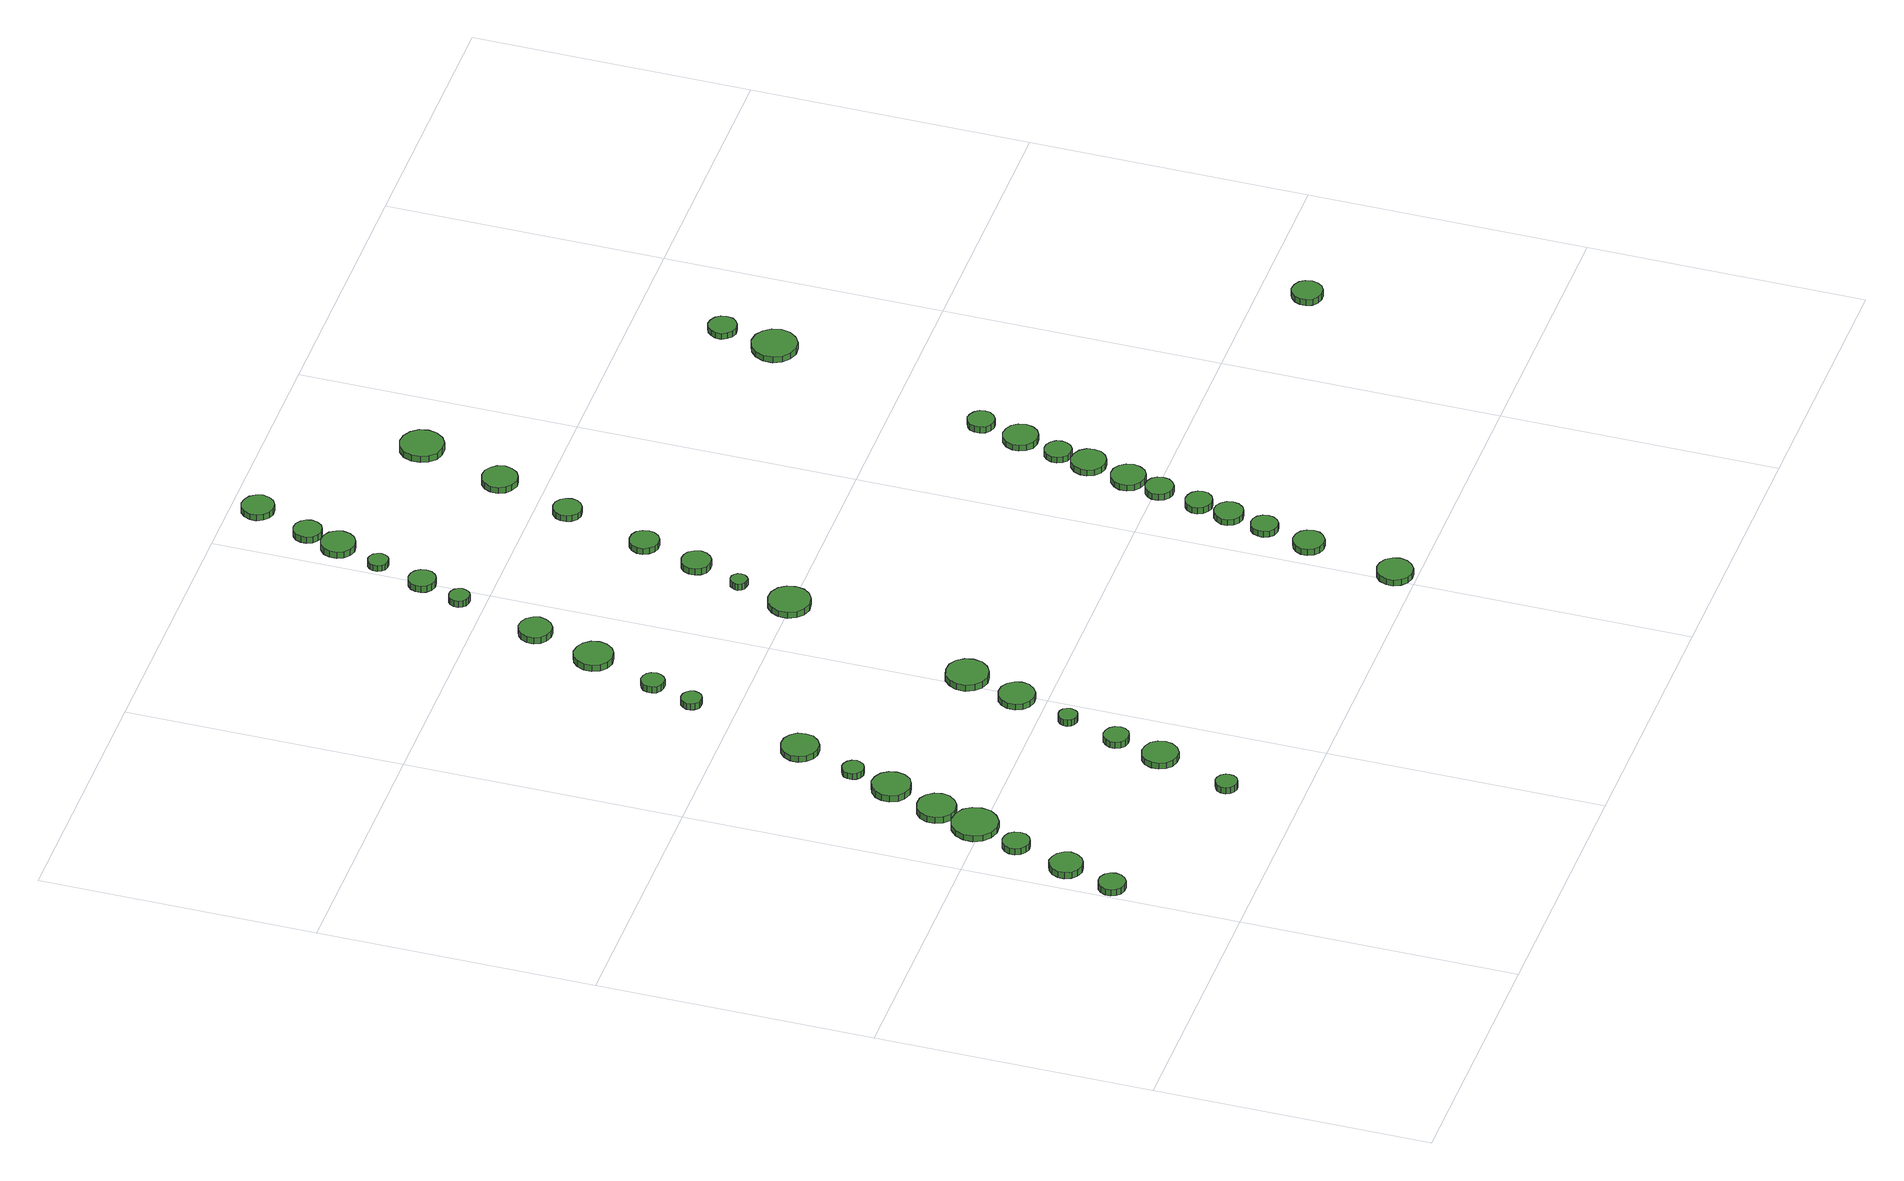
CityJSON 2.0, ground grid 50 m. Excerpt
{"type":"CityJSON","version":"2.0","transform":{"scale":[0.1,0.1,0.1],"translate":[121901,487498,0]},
"CityObjects":{
"tree1":{"type":"SolitaryVegetationObject","attributes":{"function":"something"},"geometry":[{"type":"MultiSurface","lod":"1","boundaries":[[[0,1,2,3,4,5,6,7,8,9,10,11,12,13,14]],[[15,16,17,18,19,20,21,22,23,24,25,26,27,28,29]],[[0,29,28,1]],[[1,28,27,2]],[[2,27,26,3]],[[3,26,25,4]],[[4,25,24,5]],[[5,24,23,6]],[[6,23,22,7]],[[7,22,21,8]],[[8,21,20,9]],[[9,20,19,10]],[[10,19,18,11]],[[11,18,17,12]],[[12,17,16,13]],[[13,16,15,14]],[[14,15,29,0]]]}]},
"tree2":{"type":"SolitaryVegetationObject","attributes":{"function":"something"},"geometry":[{"type":"MultiSurface","lod":"1","boundaries":[[[30,31,32,33,34,35,36,37,38,39,40,41,42,43,44]],[[45,46,47,48,49,50,51,52,53,54,55,56,57,58,59]],[[30,59,58,31]],[[31,58,57,32]],[[32,57,56,33]],[[33,56,55,34]],[[34,55,54,35]],[[35,54,53,36]],[[36,53,52,37]],[[37,52,51,38]],[[38,51,50,39]],[[39,50,49,40]],[[40,49,48,41]],[[41,48,47,42]],[[42,47,46,43]],[[43,46,45,44]],[[44,45,59,30]]]}]},
"tree3":{"type":"SolitaryVegetationObject","attributes":{"function":"something"},"geometry":[{"type":"MultiSurface","lod":"1","boundaries":[[[60,61,62,63,64,65,66,67,68,69,70,71,72,73,74]],[[75,76,77,78,79,80,81,82,83,84,85,86,87,88,89]],[[60,89,88,61]],[[61,88,87,62]],[[62,87,86,63]],[[63,86,85,64]],[[64,85,84,65]],[[65,84,83,66]],[[66,83,82,67]],[[67,82,81,68]],[[68,81,80,69]],[[69,80,79,70]],[[70,79,78,71]],[[71,78,77,72]],[[72,77,76,73]],[[73,76,75,74]],[[74,75,89,60]]]}]},
"tree4":{"type":"SolitaryVegetationObject","attributes":{"function":"something"},"geometry":[{"type":"MultiSurface","lod":"1","boundaries":[[[90,91,92,93,94,95,96,97,98,99,100,101,102,103,104]],[[105,106,107,108,109,110,111,112,113,114,115,116,117,118,119]],[[90,119,118,91]],[[91,118,117,92]],[[92,117,116,93]],[[93,116,115,94]],[[94,115,114,95]],[[95,114,113,96]],[[96,113,112,97]],[[97,112,111,98]],[[98,111,110,99]],[[99,110,109,100]],[[100,109,108,101]],[[101,108,107,102]],[[102,107,106,103]],[[103,106,105,104]],[[104,105,119,90]]]}]},
"tree5":{"type":"SolitaryVegetationObject","attributes":{"function":"something"},"geometry":[{"type":"MultiSurface","lod":"1","boundaries":[[[120,121,122,123,124,125,126,127,128,129,130,131,132,133,134]],[[135,136,137,138,139,140,141,142,143,144,145,146,147,148,149]],[[120,149,148,121]],[[121,148,147,122]],[[122,147,146,123]],[[123,146,145,124]],[[124,145,144,125]],[[125,144,143,126]],[[126,143,142,127]],[[127,142,141,128]],[[128,141,140,129]],[[129,140,139,130]],[[130,139,138,131]],[[131,138,137,132]],[[132,137,136,133]],[[133,136,135,134]],[[134,135,149,120]]]}]},
"tree6":{"type":"SolitaryVegetationObject","attributes":{"function":"something"},"geometry":[{"type":"MultiSurface","lod":"1","boundaries":[[[150,151,152,153,154,155,156,157,158,159,160,161,162,163,164]],[[165,166,167,168,169,170,171,172,173,174,175,176,177,178,179]],[[150,179,178,151]],[[151,178,177,152]],[[152,177,176,153]],[[153,176,175,154]],[[154,175,174,155]],[[155,174,173,156]],[[156,173,172,157]],[[157,172,171,158]],[[158,171,170,159]],[[159,170,169,160]],[[160,169,168,161]],[[161,168,167,162]],[[162,167,166,163]],[[163,166,165,164]],[[164,165,179,150]]]}]},
"tree7":{"type":"SolitaryVegetationObject","attributes":{"function":"something"},"geometry":[{"type":"MultiSurface","lod":"1","boundaries":[[[180,181,182,183,184,185,186,187,188,189,190,191,192,193,194]],[[195,196,197,198,199,200,201,202,203,204,205,206,207,208,209]],[[180,209,208,181]],[[181,208,207,182]],[[182,207,206,183]],[[183,206,205,184]],[[184,205,204,185]],[[185,204,203,186]],[[186,203,202,187]],[[187,202,201,188]],[[188,201,200,189]],[[189,200,199,190]],[[190,199,198,191]],[[191,198,197,192]],[[192,197,196,193]],[[193,196,195,194]],[[194,195,209,180]]]}]},
"tree8":{"type":"SolitaryVegetationObject","attributes":{"function":"something"},"geometry":[{"type":"MultiSurface","lod":"1","boundaries":[[[210,211,212,213,214,215,216,217,218,219,220,221,222,223,224]],[[225,226,227,228,229,230,231,232,233,234,235,236,237,238,239]],[[210,239,238,211]],[[211,238,237,212]],[[212,237,236,213]],[[213,236,235,214]],[[214,235,234,215]],[[215,234,233,216]],[[216,233,232,217]],[[217,232,231,218]],[[218,231,230,219]],[[219,230,229,220]],[[220,229,228,221]],[[221,228,227,222]],[[222,227,226,223]],[[223,226,225,224]],[[224,225,239,210]]]}]},
"tree9":{"type":"SolitaryVegetationObject","attributes":{"function":"something"},"geometry":[{"type":"MultiSurface","lod":"1","boundaries":[[[240,241,242,243,244,245,246,247,248,249,250,251,252,253,254]],[[255,256,257,258,259,260,261,262,263,264,265,266,267,268,269]],[[240,269,268,241]],[[241,268,267,242]],[[242,267,266,243]],[[243,266,265,244]],[[244,265,264,245]],[[245,264,263,246]],[[246,263,262,247]],[[247,262,261,248]],[[248,261,260,249]],[[249,260,259,250]],[[250,259,258,251]],[[251,258,257,252]],[[252,257,256,253]],[[253,256,255,254]],[[254,255,269,240]]]}]},
"tree10":{"type":"SolitaryVegetationObject","attributes":{"function":"something"},"geometry":[{"type":"MultiSurface","lod":"1","boundaries":[[[270,271,272,273,274,275,276,277,278,279,280,281,282,283,284]],[[285,286,287,288,289,290,291,292,293,294,295,296,297,298,299]],[[270,299,298,271]],[[271,298,297,272]],[[272,297,296,273]],[[273,296,295,274]],[[274,295,294,275]],[[275,294,293,276]],[[276,293,292,277]],[[277,292,291,278]],[[278,291,290,279]],[[279,290,289,280]],[[280,289,288,281]],[[281,288,287,282]],[[282,287,286,283]],[[283,286,285,284]],[[284,285,299,270]]]}]},
"tree11":{"type":"SolitaryVegetationObject","attributes":{"function":"something"},"geometry":[{"type":"MultiSurface","lod":"1","boundaries":[[[300,301,302,303,304,305,306,307,308,309,310,311,312,313,314]],[[315,316,317,318,319,320,321,322,323,324,325,326,327,328,329]],[[300,329,328,301]],[[301,328,327,302]],[[302,327,326,303]],[[303,326,325,304]],[[304,325,324,305]],[[305,324,323,306]],[[306,323,322,307]],[[307,322,321,308]],[[308,321,320,309]],[[309,320,319,310]],[[310,319,318,311]],[[311,318,317,312]],[[312,317,316,313]],[[313,316,315,314]],[[314,315,329,300]]]}]},
"tree12":{"type":"SolitaryVegetationObject","attributes":{"function":"something"},"geometry":[{"type":"MultiSurface","lod":"1","boundaries":[[[330,331,332,333,334,335,336,337,338,339,340,341,342,343,344]],[[345,346,347,348,349,350,351,352,353,354,355,356,357,358,359]],[[330,359,358,331]],[[331,358,357,332]],[[332,357,356,333]],[[333,356,355,334]],[[334,355,354,335]],[[335,354,353,336]],[[336,353,352,337]],[[337,352,351,338]],[[338,351,350,339]],[[339,350,349,340]],[[340,349,348,341]],[[341,348,347,342]],[[342,347,346,343]],[[343,346,345,344]],[[344,345,359,330]]]}]},
"tree13":{"type":"SolitaryVegetationObject","attributes":{"function":"something"},"geometry":[{"type":"MultiSurface","lod":"1","boundaries":[[[360,361,362,363,364,365,366,367,368,369,370,371,372,373,374]],[[375,376,377,378,379,380,381,382,383,384,385,386,387,388,389]],[[360,389,388,361]],[[361,388,387,362]],[[362,387,386,363]],[[363,386,385,364]],[[364,385,384,365]],[[365,384,383,366]],[[366,383,382,367]],[[367,382,381,368]],[[368,381,380,369]],[[369,380,379,370]],[[370,379,378,371]],[[371,378,377,372]],[[372,377,376,373]],[[373,376,375,374]],[[374,375,389,360]]]}]},
"tree14":{"type":"SolitaryVegetationObject","attributes":{"function":"something"},"geometry":[{"type":"MultiSurface","lod":"1","boundaries":[[[390,391,392,393,394,395,396,397,398,399,400,401,402,403,404]],[[405,406,407,408,409,410,411,412,413,414,415,416,417,418,419]],[[390,419,418,391]],[[391,418,417,392]],[[392,417,416,393]],[[393,416,415,394]],[[394,415,414,395]],[[395,414,413,396]],[[396,413,412,397]],[[397,412,411,398]],[[398,411,410,399]],[[399,410,409,400]],[[400,409,408,401]],[[401,408,407,402]],[[402,407,406,403]],[[403,406,405,404]],[[404,405,419,390]]]}]},
"tree15":{"type":"SolitaryVegetationObject","attributes":{"function":"something"},"geometry":[{"type":"MultiSurface","lod":"1","boundaries":[[[420,421,422,423,424,425,426,427,428,429,430,431,432,433,434]],[[435,436,437,438,439,440,441,442,443,444,445,446,447,448,449]],[[420,449,448,421]],[[421,448,447,422]],[[422,447,446,423]],[[423,446,445,424]],[[424,445,444,425]],[[425,444,443,426]],[[426,443,442,427]],[[427,442,441,428]],[[428,441,440,429]],[[429,440,439,430]],[[430,439,438,431]],[[431,438,437,432]],[[432,437,436,433]],[[433,436,435,434]],[[434,435,449,420]]]}]},
"tree16":{"type":"SolitaryVegetationObject","attributes":{"function":"something"},"geometry":[{"type":"MultiSurface","lod":"1","boundaries":[[[450,451,452,453,454,455,456,457,458,459,460,461,462,463,464]],[[465,466,467,468,469,470,471,472,473,474,475,476,477,478,479]],[[450,479,478,451]],[[451,478,477,452]],[[452,477,476,453]],[[453,476,475,454]],[[454,475,474,455]],[[455,474,473,456]],[[456,473,472,457]],[[457,472,471,458]],[[458,471,470,459]],[[459,470,469,460]],[[460,469,468,461]],[[461,468,467,462]],[[462,467,466,463]],[[463,466,465,464]],[[464,465,479,450]]]}]},
"tree17":{"type":"SolitaryVegetationObject","attributes":{"function":"something"},"geometry":[{"type":"MultiSurface","lod":"1","boundaries":[[[480,481,482,483,484,485,486,487,488,489,490,491,492,493,494]],[[495,496,497,498,499,500,501,502,503,504,505,506,507,508,509]],[[480,509,508,481]],[[481,508,507,482]],[[482,507,506,483]],[[483,506,505,484]],[[484,505,504,485]],[[485,504,503,486]],[[486,503,502,487]],[[487,502,501,488]],[[488,501,500,489]],[[489,500,499,490]],[[490,499,498,491]],[[491,498,497,492]],[[492,497,496,493]],[[493,496,495,494]],[[494,495,509,480]]]}]},
"tree18":{"type":"SolitaryVegetationObject","attributes":{"function":"something"},"geometry":[{"type":"MultiSurface","lod":"1","boundaries":[[[510,511,512,513,514,515,516,517,518,519,520,521,522,523,524]],[[525,526,527,528,529,530,531,532,533,534,535,536,537,538,539]],[[510,539,538,511]],[[511,538,537,512]],[[512,537,536,513]],[[513,536,535,514]],[[514,535,534,515]],[[515,534,533,516]],[[516,533,532,517]],[[517,532,531,518]],[[518,531,530,519]],[[519,530,529,520]],[[520,529,528,521]],[[521,528,527,522]],[[522,527,526,523]],[[523,526,525,524]],[[524,525,539,510]]]}]},
"tree19":{"type":"SolitaryVegetationObject","attributes":{"function":"something"},"geometry":[{"type":"MultiSurface","lod":"1","boundaries":[[[540,541,542,543,544,545,546,547,548,549,550,551,552,553,554]],[[555,556,557,558,559,560,561,562,563,564,565,566,567,568,569]],[[540,569,568,541]],[[541,568,567,542]],[[542,567,566,543]],[[543,566,565,544]],[[544,565,564,545]],[[545,564,563,546]],[[546,563,562,547]],[[547,562,561,548]],[[548,561,560,549]],[[549,560,559,550]],[[550,559,558,551]],[[551,558,557,552]],[[552,557,556,553]],[[553,556,555,554]],[[554,555,569,540]]]}]},
"tree20":{"type":"SolitaryVegetationObject","attributes":{"function":"something"},"geometry":[{"type":"MultiSurface","lod":"1","boundaries":[[[570,571,572,573,574,575,576,577,578,579,580,581,582,583,584]],[[585,586,587,588,589,590,591,592,593,594,595,596,597,598,599]],[[570,599,598,571]],[[571,598,597,572]],[[572,597,596,573]],[[573,596,595,574]],[[574,595,594,575]],[[575,594,593,576]],[[576,593,592,577]],[[577,592,591,578]],[[578,591,590,579]],[[579,590,589,580]],[[580,589,588,581]],[[581,588,587,582]],[[582,587,586,583]],[[583,586,585,584]],[[584,585,599,570]]]}]},
"tree21":{"type":"SolitaryVegetationObject","attributes":{"function":"something"},"geometry":[{"type":"MultiSurface","lod":"1","boundaries":[[[600,601,602,603,604,605,606,607,608,609,610,611,612,613,614]],[[615,616,617,618,619,620,621,622,623,624,625,626,627,628,629]],[[600,629,628,601]],[[601,628,627,602]],[[602,627,626,603]],[[603,626,625,604]],[[604,625,624,605]],[[605,624,623,606]],[[606,623,622,607]],[[607,622,621,608]],[[608,621,620,609]],[[609,620,619,610]],[[610,619,618,611]],[[611,618,617,612]],[[612,617,616,613]],[[613,616,615,614]],[[614,615,629,600]]]}]},
"tree22":{"type":"SolitaryVegetationObject","attributes":{"function":"something"},"geometry":[{"type":"MultiSurface","lod":"1","boundaries":[[[630,631,632,633,634,635,636,637,638,639,640,641,642,643,644]],[[645,646,647,648,649,650,651,652,653,654,655,656,657,658,659]],[[630,659,658,631]],[[631,658,657,632]],[[632,657,656,633]],[[633,656,655,634]],[[634,655,654,635]],[[635,654,653,636]],[[636,653,652,637]],[[637,652,651,638]],[[638,651,650,639]],[[639,650,649,640]],[[640,649,648,641]],[[641,648,647,642]],[[642,647,646,643]],[[643,646,645,644]],[[644,645,659,630]]]}]},
"tree23":{"type":"SolitaryVegetationObject","attributes":{"function":"something"},"geometry":[{"type":"MultiSurface","lod":"1","boundaries":[[[660,661,662,663,664,665,666,667,668,669,670,671,672,673,674]],[[675,676,677,678,679,680,681,682,683,684,685,686,687,688,689]],[[660,689,688,661]],[[661,688,687,662]],[[662,687,686,663]],[[663,686,685,664]],[[664,685,684,665]],[[665,684,683,666]],[[666,683,682,667]],[[667,682,681,668]],[[668,681,680,669]],[[669,680,679,670]],[[670,679,678,671]],[[671,678,677,672]],[[672,677,676,673]],[[673,676,675,674]],[[674,675,689,660]]]}]},
"tree24":{"type":"SolitaryVegetationObject","attributes":{"function":"something"},"geometry":[{"type":"MultiSurface","lod":"1","boundaries":[[[690,691,692,693,694,695,696,697,698,699,700,701,702,703,704]],[[705,706,707,708,709,710,711,712,713,714,715,716,717,718,719]],[[690,719,718,691]],[[691,718,717,692]],[[692,717,716,693]],[[693,716,715,694]],[[694,715,714,695]],[[695,714,713,696]],[[696,713,712,697]],[[697,712,711,698]],[[698,711,710,699]],[[699,710,709,700]],[[700,709,708,701]],[[701,708,707,702]],[[702,707,706,703]],[[703,706,705,704]],[[704,705,719,690]]]}]},
"tree25":{"type":"SolitaryVegetationObject","attributes":{"function":"something"},"geometry":[{"type":"MultiSurface","lod":"1","boundaries":[[[720,721,722,723,724,725,726,727,728,729,730,731,732,733,734]],[[735,736,737,738,739,740,741,742,743,744,745,746,747,748,749]],[[720,749,748,721]],[[721,748,747,722]],[[722,747,746,723]],[[723,746,745,724]],[[724,745,744,725]],[[725,744,743,726]],[[726,743,742,727]],[[727,742,741,728]],[[728,741,740,729]],[[729,740,739,730]],[[730,739,738,731]],[[731,738,737,732]],[[732,737,736,733]],[[733,736,735,734]],[[734,735,749,720]]]}]},
"tree26":{"type":"SolitaryVegetationObject","attributes":{"function":"something"},"geometry":[{"type":"MultiSurface","lod":"1","boundaries":[[[750,751,752,753,754,755,756,757,758,759,760,761,762,763,764]],[[765,766,767,768,769,770,771,772,773,774,775,776,777,778,779]],[[750,779,778,751]],[[751,778,777,752]],[[752,777,776,753]],[[753,776,775,754]],[[754,775,774,755]],[[755,774,773,756]],[[756,773,772,757]],[[757,772,771,758]],[[758,771,770,759]],[[759,770,769,760]],[[760,769,768,761]],[[761,768,767,762]],[[762,767,766,763]],[[763,766,765,764]],[[764,765,779,750]]]}]},
"tree27":{"type":"SolitaryVegetationObject","attributes":{"function":"something"},"geometry":[{"type":"MultiSurface","lod":"1","boundaries":[[[780,781,782,783,784,785,786,787,788,789,790,791,792,793,794]],[[795,796,797,798,799,800,801,802,803,804,805,806,807,808,809]],[[780,809,808,781]],[[781,808,807,782]],[[782,807,806,783]],[[783,806,805,784]],[[784,805,804,785]],[[785,804,803,786]],[[786,803,802,787]],[[787,802,801,788]],[[788,801,800,789]],[[789,800,799,790]],[[790,799,798,791]],[[791,798,797,792]],[[792,797,796,793]],[[793,796,795,794]],[[794,795,809,780]]]}]},
"tree28":{"type":"SolitaryVegetationObject","attributes":{"function":"something"},"geometry":[{"type":"MultiSurface","lod":"1","boundaries":[[[810,811,812,813,814,815,816,817,818,819,820,821,822,823,824]],[[825,826,827,828,829,830,831,832,833,834,835,836,837,838,839]],[[810,839,838,811]],[[811,838,837,812]],[[812,837,836,813]],[[813,836,835,814]],[[814,835,834,815]],[[815,834,833,816]],[[816,833,832,817]],[[817,832,831,818]],[[818,831,830,819]],[[819,830,829,820]],[[820,829,828,821]],[[821,828,827,822]],[[822,827,826,823]],[[823,826,825,824]],[[824,825,839,810]]]}]},
"tree29":{"type":"SolitaryVegetationObject","attributes":{"function":"something"},"geometry":[{"type":"MultiSurface","lod":"1","boundaries":[[[840,841,842,843,844,845,846,847,848,849,850,851,852,853,854]],[[855,856,857,858,859,860,861,862,863,864,865,866,867,868,869]],[[840,869,868,841]],[[841,868,867,842]],[[842,867,866,843]],[[843,866,865,844]],[[844,865,864,845]],[[845,864,863,846]],[[846,863,862,847]],[[847,862,861,848]],[[848,861,860,849]],[[849,860,859,850]],[[850,859,858,851]],[[851,858,857,852]],[[852,857,856,853]],[[853,856,855,854]],[[854,855,869,840]]]}]},
"tree30":{"type":"SolitaryVegetationObject","attributes":{"function":"something"},"geometry":[{"type":"MultiSurface","lod":"1","boundaries":[[[870,871,872,873,874,875,876,877,878,879,880,881,882,883,884]],[[885,886,887,888,889,890,891,892,893,894,895,896,897,898,899]],[[870,899,898,871]],[[871,898,897,872]],[[872,897,896,873]],[[873,896,895,874]],[[874,895,894,875]],[[875,894,893,876]],[[876,893,892,877]],[[877,892,891,878]],[[878,891,890,879]],[[879,890,889,880]],[[880,889,888,881]],[[881,888,887,882]],[[882,887,886,883]],[[883,886,885,884]],[[884,885,899,870]]]}]},
"tree31":{"type":"SolitaryVegetationObject","attributes":{"function":"something"},"geometry":[{"type":"MultiSurface","lod":"1","boundaries":[[[900,901,902,903,904,905,906,907,908,909,910,911,912,913,914]],[[915,916,917,918,919,920,921,922,923,924,925,926,927,928,929]],[[900,929,928,901]],[[901,928,927,902]],[[902,927,926,903]],[[903,926,925,904]],[[904,925,924,905]],[[905,924,923,906]],[[906,923,922,907]],[[907,922,921,908]],[[908,921,920,909]],[[909,920,919,910]],[[910,919,918,911]],[[911,918,917,912]],[[912,917,916,913]],[[913,916,915,914]],[[914,915,929,900]]]}]},
"tree32":{"type":"SolitaryVegetationObject","attributes":{"function":"something"},"geometry":[{"type":"MultiSurface","lod":"1","boundaries":[[[930,931,932,933,934,935,936,937,938,939,940,941,942,943,944]],[[945,946,947,948,949,950,951,952,953,954,955,956,957,958,959]],[[930,959,958,931]],[[931,958,957,932]],[[932,957,956,933]],[[933,956,955,934]],[[934,955,954,935]],[[935,954,953,936]],[[936,953,952,937]],[[937,952,951,938]],[[938,951,950,939]],[[939,950,949,940]],[[940,949,948,941]],[[941,948,947,942]],[[942,947,946,943]],[[943,946,945,944]],[[944,945,959,930]]]}]},
"tree33":{"type":"SolitaryVegetationObject","attributes":{"function":"something"},"geometry":[{"type":"MultiSurface","lod":"1","boundaries":[[[960,961,962,963,964,965,966,967,968,969,970,971,972,973,974]],[[975,976,977,978,979,980,981,982,983,984,985,986,987,988,989]],[[960,989,988,961]],[[961,988,987,962]],[[962,987,986,963]],[[963,986,985,964]],[[964,985,984,965]],[[965,984,983,966]],[[966,983,982,967]],[[967,982,981,968]],[[968,981,980,969]],[[969,980,979,970]],[[970,979,978,971]],[[971,978,977,972]],[[972,977,976,973]],[[973,976,975,974]],[[974,975,989,960]]]}]},
"tree34":{"type":"SolitaryVegetationObject","attributes":{"function":"something"},"geometry":[{"type":"MultiSurface","lod":"1","boundaries":[[[990,991,992,993,994,995,996,997,998,999,1000,1001,1002,1003,1004]],[[1005,1006,1007,1008,1009,1010,1011,1012,1013,1014,1015,1016,1017,1018,1019]],[[990,1019,1018,991]],[[991,1018,1017,992]],[[992,1017,1016,993]],[[993,1016,1015,994]],[[994,1015,1014,995]],[[995,1014,1013,996]],[[996,1013,1012,997]],[[997,1012,1011,998]],[[998,1011,1010,999]],[[999,1010,1009,1000]],[[1000,1009,1008,1001]],[[1001,1008,1007,1002]],[[1002,1007,1006,1003]],[[1003,1006,1005,1004]],[[1004,1005,1019,990]]]}]},
"tree35":{"type":"SolitaryVegetationObject","attributes":{"function":"something"},"geometry":[{"type":"MultiSurface","lod":"1","boundaries":[[[1020,1021,1022,1023,1024,1025,1026,1027,1028,1029,1030,1031,1032,1033,1034]],[[1035,1036,1037,1038,1039,1040,1041,1042,1043,1044,1045,1046,1047,1048,1049]],[[1020,1049,1048,1021]],[[1021,1048,1047,1022]],[[1022,1047,1046,1023]],[[1023,1046,1045,1024]],[[1024,1045,1044,1025]],[[1025,1044,1043,1026]],[[1026,1043,1042,1027]],[[1027,1042,1041,1028]],[[1028,1041,1040,1029]],[[1029,1040,1039,1030]],[[1030,1039,1038,1031]],[[1031,1038,1037,1032]],[[1032,1037,1036,1033]],[[1033,1036,1035,1034]],[[1034,1035,1049,1020]]]}]},
"tree36":{"type":"SolitaryVegetationObject","attributes":{"function":"something"},"geometry":[{"type":"MultiSurface","lod":"1","boundaries":[[[1050,1051,1052,1053,1054,1055,1056,1057,1058,1059,1060,1061,1062,1063,1064]],[[1065,1066,1067,1068,1069,1070,1071,1072,1073,1074,1075,1076,1077,1078,1079]],[[1050,1079,1078,1051]],[[1051,1078,1077,1052]],[[1052,1077,1076,1053]],[[1053,1076,1075,1054]],[[1054,1075,1074,1055]],[[1055,1074,1073,1056]],[[1056,1073,1072,1057]],[[1057,1072,1071,1058]],[[1058,1071,1070,1059]],[[1059,1070,1069,1060]],[[1060,1069,1068,1061]],[[1061,1068,1067,1062]],[[1062,1067,1066,1063]],[[1063,1066,1065,1064]],[[1064,1065,1079,1050]]]}]},
"tree37":{"type":"SolitaryVegetationObject","attributes":{"function":"something"},"geometry":[{"type":"MultiSurface","lod":"1","boundaries":[[[1080,1081,1082,1083,1084,1085,1086,1087,1088,1089,1090,1091,1092,1093,1094]],[[1095,1096,1097,1098,1099,1100,1101,1102,1103,1104,1105,1106,1107,1108,1109]],[[1080,1109,1108,1081]],[[1081,1108,1107,1082]],[[1082,1107,1106,1083]],[[1083,1106,1105,1084]],[[1084,1105,1104,1085]],[[1085,1104,1103,1086]],[[1086,1103,1102,1087]],[[1087,1102,1101,1088]],[[1088,1101,1100,1089]],[[1089,1100,1099,1090]],[[1090,1099,1098,1091]],[[1091,1098,1097,1092]],[[1092,1097,1096,1093]],[[1093,1096,1095,1094]],[[1094,1095,1109,1080]]]}]},
"tree38":{"type":"SolitaryVegetationObject","attributes":{"function":"something"},"geometry":[{"type":"MultiSurface","lod":"1","boundaries":[[[1110,1111,1112,1113,1114,1115,1116,1117,1118,1119,1120,1121,1122,1123,1124]],[[1125,1126,1127,1128,1129,1130,1131,1132,1133,1134,1135,1136,1137,1138,1139]],[[1110,1139,1138,1111]],[[1111,1138,1137,1112]],[[1112,1137,1136,1113]],[[1113,1136,1135,1114]],[[1114,1135,1134,1115]],[[1115,1134,1133,1116]],[[1116,1133,1132,1117]],[[1117,1132,1131,1118]],[[1118,1131,1130,1119]],[[1119,1130,1129,1120]],[[1120,1129,1128,1121]],[[1121,1128,1127,1122]],[[1122,1127,1126,1123]],[[1123,1126,1125,1124]],[[1124,1125,1139,1110]]]}]},
"tree39":{"type":"SolitaryVegetationObject","attributes":{"function":"something"},"geometry":[{"type":"MultiSurface","lod":"1","boundaries":[[[1140,1141,1142,1143,1144,1145,1146,1147,1148,1149,1150,1151,1152,1153,1154]],[[1155,1156,1157,1158,1159,1160,1161,1162,1163,1164,1165,1166,1167,1168,1169]],[[1140,1169,1168,1141]],[[1141,1168,1167,1142]],[[1142,1167,1166,1143]],[[1143,1166,1165,1144]],[[1144,1165,1164,1145]],[[1145,1164,1163,1146]],[[1146,1163,1162,1147]],[[1147,1162,1161,1148]],[[1148,1161,1160,1149]],[[1149,1160,1159,1150]],[[1150,1159,1158,1151]],[[1151,1158,1157,1152]],[[1152,1157,1156,1153]],[[1153,1156,1155,1154]],[[1154,1155,1169,1140]]]}]},
"tree40":{"type":"SolitaryVegetationObject","attributes":{"function":"something"},"geometry":[{"type":"MultiSurface","lod":"1","boundaries":[[[1170,1171,1172,1173,1174,1175,1176,1177,1178,1179,1180,1181,1182,1183,1184]],[[1185,1186,1187,1188,1189,1190,1191,1192,1193,1194,1195,1196,1197,1198,1199]],[[1170,1199,1198,1171]],[[1171,1198,1197,1172]],[[1172,1197,1196,1173]],[[1173,1196,1195,1174]],[[1174,1195,1194,1175]],[[1175,1194,1193,1176]],[[1176,1193,1192,1177]],[[1177,1192,1191,1178]],[[1178,1191,1190,1179]],[[1179,1190,1189,1180]],[[1180,1189,1188,1181]],[[1181,1188,1187,1182]],[[1182,1187,1186,1183]],[[1183,1186,1185,1184]],[[1184,1185,1199,1170]]]}]},
"tree41":{"type":"SolitaryVegetationObject","attributes":{"function":"something"},"geometry":[{"type":"MultiSurface","lod":"1","boundaries":[[[1200,1201,1202,1203,1204,1205,1206,1207,1208,1209,1210,1211,1212,1213,1214]],[[1215,1216,1217,1218,1219,1220,1221,1222,1223,1224,1225,1226,1227,1228,1229]],[[1200,1229,1228,1201]],[[1201,1228,1227,1202]],[[1202,1227,1226,1203]],[[1203,1226,1225,1204]],[[1204,1225,1224,1205]],[[1205,1224,1223,1206]],[[1206,1223,1222,1207]],[[1207,1222,1221,1208]],[[1208,1221,1220,1209]],[[1209,1220,1219,1210]],[[1210,1219,1218,1211]],[[1211,1218,1217,1212]],[[1212,1217,1216,1213]],[[1213,1216,1215,1214]],[[1214,1215,1229,1200]]]}]},
"tree42":{"type":"SolitaryVegetationObject","attributes":{"function":"something"},"geometry":[{"type":"MultiSurface","lod":"1","boundaries":[[[1230,1231,1232,1233,1234,1235,1236,1237,1238,1239,1240,1241,1242,1243,1244]],[[1245,1246,1247,1248,1249,1250,1251,1252,1253,1254,1255,1256,1257,1258,1259]],[[1230,1259,1258,1231]],[[1231,1258,1257,1232]],[[1232,1257,1256,1233]],[[1233,1256,1255,1234]],[[1234,1255,1254,1235]],[[1235,1254,1253,1236]],[[1236,1253,1252,1237]],[[1237,1252,1251,1238]],[[1238,1251,1250,1239]],[[1239,1250,1249,1240]],[[1240,1249,1248,1241]],[[1241,1248,1247,1242]],[[1242,1247,1246,1243]],[[1243,1246,1245,1244]],[[1244,1245,1259,1230]]]}]},
"tree43":{"type":"SolitaryVegetationObject","attributes":{"function":"something"},"geometry":[{"type":"MultiSurface","lod":"1","boundaries":[[[1260,1261,1262,1263,1264,1265,1266,1267,1268,1269,1270,1271,1272,1273,1274]],[[1275,1276,1277,1278,1279,1280,1281,1282,1283,1284,1285,1286,1287,1288,1289]],[[1260,1289,1288,1261]],[[1261,1288,1287,1262]],[[1262,1287,1286,1263]],[[1263,1286,1285,1264]],[[1264,1285,1284,1265]],[[1265,1284,1283,1266]],[[1266,1283,1282,1267]],[[1267,1282,1281,1268]],[[1268,1281,1280,1269]],[[1269,1280,1279,1270]],[[1270,1279,1278,1271]],[[1271,1278,1277,1272]],[[1272,1277,1276,1273]],[[1273,1276,1275,1274]],[[1274,1275,1289,1260]]]}]},
"tree44":{"type":"SolitaryVegetationObject","attributes":{"function":"something"},"geometry":[{"type":"MultiSurface","lod":"1","boundaries":[[[1290,1291,1292,1293,1294,1295,1296,1297,1298,1299,1300,1301,1302,1303,1304]],[[1305,1306,1307,1308,1309,1310,1311,1312,1313,1314,1315,1316,1317,1318,1319]],[[1290,1319,1318,1291]],[[1291,1318,1317,1292]],[[1292,1317,1316,1293]],[[1293,1316,1315,1294]],[[1294,1315,1314,1295]],[[1295,1314,1313,1296]],[[1296,1313,1312,1297]],[[1297,1312,1311,1298]],[[1298,1311,1310,1299]],[[1299,1310,1309,1300]],[[1300,1309,1308,1301]],[[1301,1308,1307,1302]],[[1302,1307,1306,1303]],[[1303,1306,1305,1304]],[[1304,1305,1319,1290]]]}]},
"tree45":{"type":"SolitaryVegetationObject","attributes":{"function":"something"},"geometry":[{"type":"MultiSurface","lod":"1","boundaries":[[[1320,1321,1322,1323,1324,1325,1326,1327,1328,1329,1330,1331,1332,1333,1334]],[[1335,1336,1337,1338,1339,1340,1341,1342,1343,1344,1345,1346,1347,1348,1349]],[[1320,1349,1348,1321]],[[1321,1348,1347,1322]],[[1322,1347,1346,1323]],[[1323,1346,1345,1324]],[[1324,1345,1344,1325]],[[1325,1344,1343,1326]],[[1326,1343,1342,1327]],[[1327,1342,1341,1328]],[[1328,1341,1340,1329]],[[1329,1340,1339,1330]],[[1330,1339,1338,1331]],[[1331,1338,1337,1332]],[[1332,1337,1336,1333]],[[1333,1336,1335,1334]],[[1334,1335,1349,1320]]]}]}
},
"vertices":[
[51,238,16],[49,248,16],[43,256,16],[34,261,16],[24,262,16],[14,259,16],[7,252,16],[3,243,16],[3,233,16],[7,224,16],[14,217,16],[24,214,16],[34,215,16],[43,220,16],[49,228,16],[49,228,3],[43,220,3],[34,215,3],[24,214,3],[14,217,3],[7,224,3],[3,233,3],[3,243,3],[7,252,3],[14,259,3],[24,262,3],[34,261,3],[43,256,3],[49,248,3],[51,238,3],
[85,329,16],[82,341,16],[75,351,16],[64,357,16],[52,359,16],[40,355,16],[31,346,16],[26,335,16],[26,323,16],[31,311,16],[40,303,16],[52,299,16],[64,301,16],[75,307,16],[82,317,16],[82,317,3],[75,307,3],[64,301,3],[52,299,3],[40,303,3],[31,311,3],[26,323,3],[26,335,3],[31,346,3],[40,355,3],[52,359,3],[64,357,3],[75,351,3],[82,341,3],[85,329,3],
[113,429,16],[111,439,16],[105,447,16],[96,452,16],[86,453,16],[77,450,16],[69,443,16],[65,434,16],[65,424,16],[69,415,16],[77,408,16],[86,405,16],[96,406,16],[105,411,16],[111,419,16],[111,419,3],[105,411,3],[96,406,3],[86,405,3],[77,408,3],[69,415,3],[65,424,3],[65,434,3],[69,443,3],[77,450,3],[86,453,3],[96,452,3],[105,447,3],[111,439,3],[113,429,3],
[159,512,16],[156,529,16],[146,543,16],[131,551,16],[114,553,16],[98,548,16],[85,536,16],[78,521,16],[78,504,16],[85,488,16],[98,477,16],[114,471,16],[131,473,16],[146,482,16],[156,495,16],[156,495,4],[146,482,4],[131,473,4],[114,471,4],[98,477,4],[85,488,4],[78,504,4],[78,521,4],[85,536,4],[98,548,4],[114,553,4],[131,551,4],[146,543,4],[156,529,4],[159,512,4],
[178,589,16],[175,603,16],[166,615,16],[154,622,16],[139,623,16],[126,619,16],[115,609,16],[109,596,16],[109,581,16],[115,568,16],[126,558,16],[139,554,16],[154,556,16],[166,563,16],[175,575,16],[175,575,3],[166,563,3],[154,556,3],[139,554,3],[126,558,3],[115,568,3],[109,581,3],[109,596,3],[115,609,3],[126,619,3],[139,623,3],[154,622,3],[166,615,3],[175,603,3],[178,589,3],
[213,681,16],[210,695,16],[202,707,16],[189,714,16],[175,716,16],[161,711,16],[150,701,16],[144,688,16],[144,674,16],[150,660,16],[161,651,16],[175,646,16],[189,648,16],[202,655,16],[210,667,16],[210,667,3],[202,655,3],[189,648,3],[175,646,3],[161,651,3],[150,660,3],[144,674,3],[144,688,3],[150,701,3],[161,711,3],[175,716,3],[189,714,3],[202,707,3],[210,695,3],[213,681,3],
[377,136,15],[376,143,15],[371,150,15],[364,154,15],[356,155,15],[348,152,15],[342,147,15],[339,140,15],[339,131,15],[342,124,15],[348,119,15],[356,116,15],[364,117,15],[371,121,15],[376,128,15],[376,128,2],[371,121,2],[364,117,2],[356,116,2],[348,119,2],[342,124,2],[339,131,2],[339,140,2],[342,147,2],[348,152,2],[356,155,2],[364,154,2],[371,150,2],[376,143,2],[377,136,2],
[224,757,16],[222,765,16],[217,772,16],[210,776,16],[202,777,16],[194,774,16],[188,769,16],[185,762,16],[185,753,16],[188,746,16],[194,741,16],[202,738,16],[210,739,16],[217,743,16],[222,750,16],[222,750,4],[217,743,4],[210,739,4],[202,738,4],[194,741,4],[188,746,4],[185,753,4],[185,762,4],[188,769,4],[194,774,4],[202,777,4],[210,776,4],[217,772,4],[222,765,4],[224,757,4],
[433,268,16],[430,281,16],[422,292,16],[410,298,16],[397,300,16],[384,296,16],[374,287,16],[369,274,16],[369,261,16],[374,249,16],[384,240,16],[397,236,16],[410,237,16],[422,244,16],[430,255,16],[430,255,4],[422,244,4],[410,237,4],[397,236,4],[384,240,4],[374,249,4],[369,261,4],[369,274,4],[374,287,4],[384,296,4],[397,300,4],[410,298,4],[422,292,4],[430,281,4],[433,268,4],
[270,863,16],[268,877,16],[259,888,16],[247,895,16],[233,896,16],[220,892,16],[210,883,16],[204,870,16],[204,856,16],[210,843,16],[220,834,16],[233,830,16],[247,831,16],[259,838,16],[268,849,16],[268,849,4],[259,838,4],[247,831,4],[233,830,4],[220,834,4],[210,843,4],[204,856,4],[204,870,4],[210,883,4],[220,892,4],[233,896,4],[247,895,4],[259,888,4],[268,877,4],[270,863,4],
[449,354,16],[447,364,16],[441,371,16],[433,376,16],[424,377,16],[415,374,16],[408,368,16],[404,359,16],[404,350,16],[408,341,16],[415,335,16],[424,332,16],[433,333,16],[441,337,16],[447,345,16],[447,345,3],[441,337,3],[433,333,3],[424,332,3],[415,335,3],[408,341,3],[404,350,3],[404,359,3],[408,368,3],[415,374,3],[424,377,3],[433,376,3],[441,371,3],[447,364,3],[449,354,3],
[475,451,15],[473,458,15],[469,464,15],[463,467,15],[456,468,15],[449,466,15],[444,461,15],[441,454,15],[441,447,15],[444,441,15],[449,436,15],[456,434,15],[463,435,15],[469,438,15],[473,444,15],[473,444,2],[469,438,2],[463,435,2],[456,434,2],[449,436,2],[444,441,2],[441,447,2],[441,454,2],[444,461,2],[449,466,2],[456,468,2],[463,467,2],[469,464,2],[473,458,2],[475,451,2],
[330,1081,15],[328,1088,15],[324,1094,15],[317,1098,15],[309,1099,15],[302,1097,15],[296,1091,15],[293,1084,15],[293,1077,15],[296,1070,15],[302,1064,15],[309,1062,15],[317,1063,15],[324,1067,15],[328,1073,15],[328,1073,2],[324,1067,2],[317,1063,2],[309,1062,2],[302,1064,2],[296,1070,2],[293,1077,2],[293,1084,2],[296,1091,2],[302,1097,2],[309,1099,2],[317,1098,2],[324,1094,2],[328,1088,2],[330,1081,2],
[520,552,16],[517,565,16],[509,576,16],[497,583,16],[484,584,16],[471,580,16],[461,571,16],[456,559,16],[456,545,16],[461,533,16],[471,524,16],[484,520,16],[497,521,16],[509,528,16],[517,539,16],[517,539,4],[509,528,4],[497,521,4],[484,520,4],[471,524,4],[461,533,4],[456,545,4],[456,559,4],[461,571,4],[471,580,4],[484,584,4],[497,583,4],[509,576,4],[517,565,4],[520,552,4],
[359,1158,16],[357,1167,16],[352,1174,16],[345,1178,16],[336,1179,16],[328,1176,16],[321,1170,16],[318,1163,16],[318,1154,16],[321,1146,16],[328,1140,16],[336,1138,16],[345,1138,16],[352,1143,16],[357,1150,16],[357,1150,3],[352,1143,3],[345,1138,3],[336,1138,3],[328,1140,3],[321,1146,3],[318,1154,3],[318,1163,3],[321,1170,3],[328,1176,3],[336,1179,3],[345,1178,3],[352,1174,3],[357,1167,3],[359,1158,3],
[557,651,16],[554,666,16],[545,679,16],[531,687,16],[515,688,16],[500,684,16],[489,673,16],[482,659,16],[482,643,16],[489,628,16],[500,618,16],[515,613,16],[531,615,16],[545,623,16],[554,635,16],[554,635,3],[545,623,3],[531,615,3],[515,613,3],[500,618,3],[489,628,3],[482,643,3],[482,659,3],[489,673,3],[500,684,3],[515,688,3],[531,687,3],[545,679,3],[554,666,3],[557,651,3],
[413,1277,17],[410,1291,17],[401,1303,17],[389,1310,17],[374,1312,17],[360,1307,17],[350,1298,17],[344,1284,17],[344,1270,17],[350,1256,17],[360,1247,17],[374,1242,17],[389,1244,17],[401,1251,17],[410,1263,17],[410,1263,4],[401,1251,4],[389,1244,4],[374,1242,4],[360,1247,4],[350,1256,4],[344,1270,4],[344,1284,4],[350,1298,4],[360,1307,4],[374,1312,4],[389,1310,4],[401,1303,4],[410,1291,4],[413,1277,4],
[450,1395,16],[447,1407,16],[440,1417,16],[429,1423,16],[417,1424,16],[405,1420,16],[396,1412,16],[391,1401,16],[391,1388,16],[396,1377,16],[405,1369,16],[417,1365,16],[429,1366,16],[440,1373,16],[447,1383,16],[447,1383,3],[440,1373,3],[429,1366,3],[417,1365,3],[405,1369,3],[396,1377,3],[391,1388,3],[391,1401,3],[396,1412,3],[405,1420,3],[417,1424,3],[429,1423,3],[440,1417,3],[447,1407,3],[450,1395,3],
[663,1003,16],[660,1018,16],[651,1031,16],[637,1039,16],[621,1040,16],[606,1036,16],[595,1025,16],[588,1011,16],[588,995,16],[595,980,16],[606,970,16],[621,965,16],[637,967,16],[651,975,16],[660,987,16],[660,987,4],[651,975,4],[637,967,4],[621,965,4],[606,970,4],[595,980,4],[588,995,4],[588,1011,4],[595,1025,4],[606,1036,4],[621,1040,4],[637,1039,4],[651,1031,4],[660,1018,4],[663,1003,4],
[489,1547,15],[487,1554,15],[483,1560,15],[476,1564,15],[468,1565,15],[461,1563,15],[456,1558,15],[452,1551,15],[452,1543,15],[456,1536,15],[461,1531,15],[468,1529,15],[476,1529,15],[483,1533,15],[487,1539,15],[487,1539,2],[483,1533,2],[476,1529,2],[468,1529,2],[461,1531,2],[456,1536,2],[452,1543,2],[452,1551,2],[456,1558,2],[461,1563,2],[468,1565,2],[476,1564,2],[483,1560,2],[487,1554,2],[489,1547,2],
[520,1621,16],[518,1631,16],[512,1639,16],[504,1644,16],[493,1645,16],[484,1642,16],[476,1635,16],[472,1626,16],[472,1616,16],[476,1607,16],[484,1600,16],[493,1597,16],[504,1598,16],[512,1603,16],[518,1611,16],[518,1611,3],[512,1603,3],[504,1598,3],[493,1597,3],[484,1600,3],[476,1607,3],[472,1616,3],[472,1626,3],[476,1635,3],[484,1642,3],[493,1645,3],[504,1644,3],[512,1639,3],[518,1631,3],[520,1621,3],
[671,1103,15],[670,1109,15],[666,1114,15],[661,1117,15],[654,1118,15],[648,1116,15],[644,1111,15],[641,1106,15],[641,1100,15],[644,1094,15],[648,1090,15],[654,1088,15],[661,1088,15],[666,1092,15],[670,1097,15],[670,1097,2],[666,1092,2],[661,1088,2],[654,1088,2],[648,1090,2],[644,1094,2],[641,1100,2],[641,1106,2],[644,1111,2],[648,1116,2],[654,1118,2],[661,1117,2],[666,1114,2],[670,1109,2],[671,1103,2],
[1050,39,14],[1047,52,14],[1039,63,14],[1028,69,14],[1015,71,14],[1002,67,14],[992,58,14],[986,45,14],[986,32,14],[992,20,14],[1002,11,14],[1015,7,14],[1028,8,14],[1039,15,14],[1047,26,14],[1047,26,2],[1039,15,2],[1028,8,2],[1015,7,2],[1002,11,2],[992,20,2],[986,32,2],[986,45,2],[992,58,2],[1002,67,2],[1015,71,2],[1028,69,2],[1039,63,2],[1047,52,2],[1050,39,2],
[543,1709,15],[541,1716,15],[537,1722,15],[530,1726,15],[523,1727,15],[515,1725,15],[510,1720,15],[507,1713,15],[507,1705,15],[510,1698,15],[515,1693,15],[523,1691,15],[530,1692,15],[537,1695,15],[541,1701,15],[541,1701,3],[537,1695,3],[530,1692,3],[523,1691,3],[515,1693,3],[510,1698,3],[507,1705,3],[507,1713,3],[510,1720,3],[515,1725,3],[523,1727,3],[530,1726,3],[537,1722,3],[541,1716,3],[543,1709,3],
[711,1188,16],[708,1199,16],[702,1208,16],[693,1213,16],[682,1214,16],[671,1211,16],[663,1204,16],[659,1194,16],[659,1183,16],[663,1173,16],[671,1165,16],[682,1162,16],[693,1163,16],[702,1169,16],[708,1177,16],[708,1177,3],[702,1169,3],[693,1163,3],[682,1162,3],[671,1165,3],[663,1173,3],[659,1183,3],[659,1194,3],[663,1204,3],[671,1211,3],[682,1214,3],[693,1213,3],[702,1208,3],[708,1199,3],[711,1188,3],
[581,1789,17],[578,1801,17],[571,1812,17],[560,1818,17],[547,1819,17],[535,1815,17],[525,1807,17],[520,1795,17],[520,1782,17],[525,1771,17],[535,1762,17],[547,1758,17],[560,1760,17],[571,1766,17],[578,1776,17],[578,1776,4],[571,1766,4],[560,1760,4],[547,1758,4],[535,1762,4],[525,1771,4],[520,1782,4],[520,1795,4],[525,1807,4],[535,1815,4],[547,1819,4],[560,1818,4],[571,1812,4],[578,1801,4],[581,1789,4],
[739,1290,16],[737,1301,16],[731,1310,16],[721,1315,16],[710,1316,16],[700,1313,16],[692,1306,16],[687,1296,16],[687,1285,16],[692,1275,16],[700,1268,16],[710,1264,16],[721,1265,16],[731,1271,16],[737,1280,16],[737,1280,4],[731,1271,4],[721,1265,4],[710,1264,4],[700,1268,4],[692,1275,4],[687,1285,4],[687,1296,4],[692,1306,4],[700,1313,4],[710,1316,4],[721,1315,4],[731,1310,4],[737,1301,4],[739,1290,4],
[1081,204,14],[1079,216,14],[1072,225,14],[1062,231,14],[1050,232,14],[1039,228,14],[1031,221,14],[1026,210,14],[1026,199,14],[1031,188,14],[1039,180,14],[1050,177,14],[1062,178,14],[1072,184,14],[1079,193,14],[1079,193,1],[1072,184,1],[1062,178,1],[1050,177,1],[1039,180,1],[1031,188,1],[1026,199,1],[1026,210,1],[1031,221,1],[1039,228,1],[1050,232,1],[1062,231,1],[1072,225,1],[1079,216,1],[1081,204,1],
[596,1850,16],[594,1860,16],[588,1868,16],[579,1874,16],[568,1875,16],[559,1872,16],[551,1865,16],[547,1855,16],[547,1845,16],[551,1835,16],[559,1828,16],[568,1825,16],[579,1826,16],[588,1831,16],[594,1840,16],[594,1840,3],[588,1831,3],[579,1826,3],[568,1825,3],[559,1828,3],[551,1835,3],[547,1845,3],[547,1855,3],[551,1865,3],[559,1872,3],[568,1875,3],[579,1874,3],[588,1868,3],[594,1860,3],[596,1850,3],
[1100,291,13],[1098,301,13],[1092,309,13],[1084,314,13],[1074,315,13],[1064,312,13],[1057,305,13],[1053,296,13],[1053,286,13],[1057,277,13],[1064,270,13],[1074,267,13],[1084,268,13],[1092,273,13],[1098,281,13],[1098,281,1],[1092,273,1],[1084,268,1],[1074,267,1],[1064,270,1],[1057,277,1],[1053,286,1],[1053,296,1],[1057,305,1],[1064,312,1],[1074,315,1],[1084,314,1],[1092,309,1],[1098,301,1],[1100,291,1],
[784,1442,18],[782,1453,18],[776,1461,18],[767,1467,18],[756,1468,18],[746,1465,18],[738,1457,18],[734,1448,18],[734,1437,18],[738,1428,18],[746,1420,18],[756,1417,18],[767,1418,18],[776,1424,18],[782,1432,18],[782,1432,6],[776,1424,6],[767,1418,6],[756,1417,6],[746,1420,6],[738,1428,6],[734,1437,6],[734,1448,6],[738,1457,6],[746,1465,6],[756,1468,6],[767,1467,6],[776,1461,6],[782,1453,6],[784,1442,6],
[638,1951,17],[635,1963,17],[628,1972,17],[617,1978,17],[605,1980,17],[594,1976,17],[585,1968,17],[580,1957,17],[580,1945,17],[585,1934,17],[594,1926,17],[605,1922,17],[617,1923,17],[628,1929,17],[635,1939,17],[635,1939,5],[628,1929,5],[617,1923,5],[605,1922,5],[594,1926,5],[585,1934,5],[580,1945,5],[580,1957,5],[585,1968,5],[594,1976,5],[605,1980,5],[617,1978,5],[628,1972,5],[635,1963,5],[638,1951,5],
[1117,360,14],[1115,371,14],[1108,379,14],[1099,385,14],[1088,386,14],[1078,383,14],[1070,375,14],[1065,365,14],[1065,354,14],[1070,344,14],[1078,337,14],[1088,334,14],[1099,335,14],[1108,340,14],[1115,349,14],[1115,349,2],[1108,340,2],[1099,335,2],[1088,334,2],[1078,337,2],[1070,344,2],[1065,354,2],[1065,365,2],[1070,375,2],[1078,383,2],[1088,386,2],[1099,385,2],[1108,379,2],[1115,371,2],[1117,360,2],
[1129,418,15],[1127,427,15],[1121,435,15],[1112,440,15],[1102,441,15],[1093,438,15],[1085,432,15],[1081,423,15],[1081,413,15],[1085,404,15],[1093,397,15],[1102,394,15],[1112,395,15],[1121,400,15],[1127,408,15],[1127,408,2],[1121,400,2],[1112,395,2],[1102,394,2],[1093,397,2],[1085,404,2],[1081,413,2],[1081,423,2],[1085,432,2],[1093,438,2],[1102,441,2],[1112,440,2],[1121,435,2],[1127,427,2],[1129,418,2],
[1148,494,14],[1146,505,14],[1140,513,14],[1131,518,14],[1120,519,14],[1111,516,14],[1103,509,14],[1099,500,14],[1099,489,14],[1103,479,14],[1111,472,14],[1120,469,14],[1131,470,14],[1140,476,14],[1146,484,14],[1146,484,1],[1140,476,1],[1131,470,1],[1120,469,1],[1111,472,1],[1103,479,1],[1099,489,1],[1099,500,1],[1103,509,1],[1111,516,1],[1120,519,1],[1131,518,1],[1140,513,1],[1146,505,1],[1148,494,1],
[836,1578,20],[833,1591,20],[825,1601,20],[814,1608,20],[801,1609,20],[788,1605,20],[779,1597,20],[773,1585,20],[773,1571,20],[779,1559,20],[788,1551,20],[801,1546,20],[814,1548,20],[825,1554,20],[833,1565,20],[833,1565,8],[825,1554,8],[814,1548,8],[801,1546,8],[788,1551,8],[779,1559,8],[773,1571,8],[773,1585,8],[779,1597,8],[788,1605,8],[801,1609,8],[814,1608,8],[825,1601,8],[833,1591,8],[836,1578,8],
[1168,554,14],[1165,567,14],[1158,577,14],[1147,584,14],[1134,585,14],[1122,581,14],[1112,572,14],[1107,561,14],[1107,548,14],[1112,536,14],[1122,528,14],[1134,524,14],[1147,525,14],[1158,531,14],[1165,542,14],[1165,542,2],[1158,531,2],[1147,525,2],[1134,524,2],[1122,528,2],[1112,536,2],[1107,548,2],[1107,561,2],[1112,572,2],[1122,581,2],[1134,585,2],[1147,584,2],[1158,577,2],[1165,567,2],[1168,554,2],
[1186,631,16],[1184,643,16],[1176,654,16],[1165,660,16],[1152,662,16],[1140,658,16],[1130,649,16],[1125,637,16],[1125,625,16],[1130,613,16],[1140,604,16],[1152,600,16],[1165,602,16],[1176,608,16],[1184,618,16],[1184,618,4],[1176,608,4],[1165,602,4],[1152,600,4],[1140,604,4],[1130,613,4],[1125,625,4],[1125,637,4],[1130,649,4],[1140,658,4],[1152,662,4],[1165,660,4],[1176,654,4],[1184,643,4],[1186,631,4],
[890,1732,23],[887,1748,23],[877,1761,23],[863,1769,23],[847,1771,23],[832,1766,23],[820,1755,23],[814,1740,23],[814,1724,23],[820,1710,23],[832,1699,23],[847,1694,23],[863,1695,23],[877,1703,23],[887,1717,23],[887,1717,10],[877,1703,10],[863,1695,10],[847,1694,10],[832,1699,10],[820,1710,10],[814,1724,10],[814,1740,10],[820,1755,10],[832,1766,10],[847,1771,10],[863,1769,10],[877,1761,10],[887,1748,10],[890,1732,10],
[1192,690,16],[1190,700,16],[1184,708,16],[1175,713,16],[1165,714,16],[1156,711,16],[1149,704,16],[1145,695,16],[1145,685,16],[1149,676,16],[1156,669,16],[1165,666,16],[1175,667,16],[1184,672,16],[1190,680,16],[1190,680,4],[1184,672,4],[1175,667,4],[1165,666,4],[1156,669,4],[1149,676,4],[1145,685,4],[1145,695,4],[1149,704,4],[1156,711,4],[1165,714,4],[1175,713,4],[1184,708,4],[1190,700,4],[1192,690,4],
[1215,762,19],[1212,775,19],[1205,785,19],[1194,791,19],[1181,793,19],[1169,789,19],[1159,780,19],[1154,768,19],[1154,756,19],[1159,744,19],[1169,735,19],[1181,731,19],[1194,733,19],[1205,739,19],[1212,749,19],[1212,749,7],[1205,739,7],[1194,733,7],[1181,731,7],[1169,735,7],[1159,744,7],[1154,756,7],[1154,768,7],[1159,780,7],[1169,789,7],[1181,793,7],[1194,791,7],[1205,785,7],[1212,775,7],[1215,762,7],
[1227,839,22],[1225,848,22],[1219,856,22],[1210,861,22],[1201,863,22],[1191,859,22],[1184,853,22],[1180,844,22],[1180,834,22],[1184,825,22],[1191,818,22],[1201,815,22],[1210,816,22],[1219,821,22],[1225,829,22],[1225,829,9],[1219,821,9],[1210,816,9],[1201,815,9],[1191,818,9],[1184,825,9],[1180,834,9],[1180,844,9],[1184,853,9],[1191,859,9],[1201,863,9],[1210,861,9],[1219,856,9],[1225,848,9],[1227,839,9],
[1335,1238,29],[1331,1254,29],[1321,1267,29],[1307,1276,29],[1290,1278,29],[1274,1272,29],[1262,1261,29],[1255,1246,29],[1255,1229,29],[1262,1214,29],[1274,1203,29],[1290,1197,29],[1307,1199,29],[1321,1208,29],[1331,1221,29],[1331,1221,17],[1321,1208,17],[1307,1199,17],[1290,1197,17],[1274,1203,17],[1262,1214,17],[1255,1229,17],[1255,1246,17],[1262,1261,17],[1274,1272,17],[1290,1278,17],[1307,1276,17],[1321,1267,17],[1331,1254,17],[1335,1238,17],
[1341,1338,30],[1339,1348,30],[1333,1356,30],[1324,1361,30],[1313,1363,30],[1303,1359,30],[1296,1352,30],[1291,1343,30],[1291,1332,30],[1296,1323,30],[1303,1316,30],[1313,1312,30],[1324,1314,30],[1333,1319,30],[1339,1327,30],[1339,1327,18],[1333,1319,18],[1324,1314,18],[1313,1312,18],[1303,1316,18],[1296,1323,18],[1291,1332,18],[1291,1343,18],[1296,1352,18],[1303,1359,18],[1313,1363,18],[1324,1361,18],[1333,1356,18],[1339,1348,18],[1341,1338,18],
[1740,412,26],[1737,424,26],[1731,433,26],[1721,438,26],[1709,440,26],[1699,436,26],[1690,428,26],[1686,418,26],[1686,407,26],[1690,396,26],[1699,389,26],[1709,385,26],[1721,386,26],[1731,392,26],[1737,401,26],[1737,401,13],[1731,392,13],[1721,386,13],[1709,385,13],[1699,389,13],[1690,396,13],[1686,407,13],[1686,418,13],[1690,428,13],[1699,436,13],[1709,440,13],[1721,438,13],[1731,433,13],[1737,424,13],[1740,412,13]
]}
